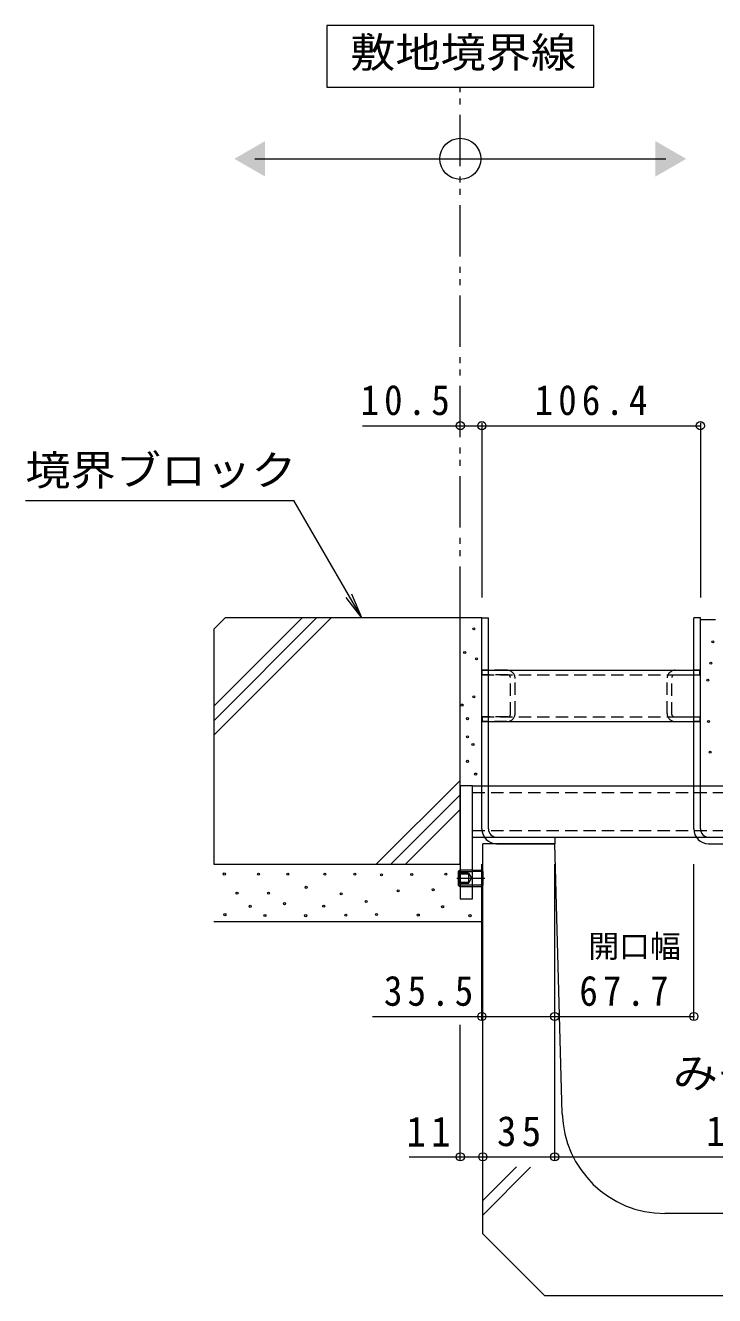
# Model space of a CAD drawing. Units: millimetres at full size, sheet at 1:5. Extents: x -1680 to 1942, y -1318 to 1367.
# Drawn here: x 359 to 695, y -755 to -136 of the extents above; entities that cross this region are included whole.
import ezdxf
from ezdxf.enums import TextEntityAlignment as Align

# ---------------------------------------------------------------- set-up
doc = ezdxf.new("R2010")
doc.units = ezdxf.units.MM
doc.header["$LTSCALE"] = 5
doc.header["$PDMODE"] = 32
doc.header["$PDSIZE"] = 4
for name, pattern in [('CHAIN1', [8, 5, -1, 1, -1]), ('DASHED1', [1.8, 1.2, -0.6]), ('DOUBLE_CHAIN1', [8.8, 5, -1, 0.6, -0.6, 0.6, -1])]:
    doc.linetypes.add(name, pattern=pattern)
for name, color, linetype, lineweight in [('4-0_OUTLINE-0', 7, 'Continuous', 9), ('4-3_A_床ライン引きB', 7, 'DASHED1', 9), ('4-4_0108_天井情報・�', 7, 'Continuous', 9), ('4-5_0055_アルミ建具_', 7, 'Continuous', 9), ('4-E_10ﾎﾞﾙﾄ__2', 7, 'Continuous', 9), ('4-F_10ﾎﾞﾙﾄ__1', 6, 'Continuous', 5)]:
    doc.layers.add(name, color=color, linetype=linetype, lineweight=lineweight)
doc.styles.add('ＭＳ ゴシック', font='')
doc.styles.get('ＭＳ ゴシック').set_extended_font_data('MS Gothic')

msp = doc.modelspace()

# ---------------------------------------------------------------- linework, layer by layer
at = {"layer": '4-0_OUTLINE-0'}
for p, q in [((581.595, -424.783), (584.795, -424.783)), ((581.595, -527.583), (581.595, -424.783)), ((584.795, -527.583), (584.795, -424.783)), ((687.995, -424.783), (684.795, -424.783)), ((684.795, -527.583), (684.795, -424.783)), ((687.995, -527.583), (687.995, -424.783)), ((584.795, -450.283), (684.795, -450.283)), ((584.795, -475.283), (684.795, -475.283)), ((577.095, -506.583), (571.095, -506.583)), ((571.095, -506.583), (571.095, -561.583)), ((577.095, -506.583), (581.595, -506.583)), ((577.095, -561.583), (577.095, -506.583)), ((584.795, -506.583), (684.795, -506.583)), ((687.995, -506.583), (837.095, -506.583)), ((577.095, -531.583), (582.808, -531.583)), ((588.795, -531.583), (686.008, -531.583)), ((617.095, -531.583), (617.095, -534.783)), ((691.995, -531.583), (837.095, -531.583)), ((588.795, -534.783), (617.095, -534.783)), ((691.995, -534.783), (832.095, -534.783)), ((571.095, -561.583), (577.095, -561.583))]:
    msp.add_line(p, q, dxfattribs=at)
at = {"layer": '4-0_OUTLINE-0', "linetype": 'DASHED1'}
for p, q in [((584.795, -450.283), (581.595, -450.283)), ((684.795, -450.283), (687.995, -450.283)), ((581.595, -452.583), (687.995, -452.583)), ((581.595, -472.983), (687.995, -472.983)), ((584.795, -475.283), (581.595, -475.283)), ((684.795, -475.283), (687.995, -475.283)), ((581.595, -506.583), (584.795, -506.583)), ((684.795, -506.583), (687.995, -506.583)), ((577.095, -509.783), (837.095, -509.783)), ((577.095, -528.383), (837.095, -528.383)), ((582.808, -531.583), (588.795, -531.583)), ((686.008, -531.583), (691.995, -531.583))]:
    msp.add_line(p, q, dxfattribs=at)
at = {"layer": '4-0_OUTLINE-0', "color": 2}
for p, q in [((570.095, -548.283), (570.795, -547.583)), ((570.095, -548.283), (570.095, -554.883)), ((571.095, -548.283), (570.095, -548.283)), ((570.795, -547.583), (571.095, -547.583)), ((576.759, -547.583), (581.395, -547.583)), ((582.095, -548.283), (576.759, -548.283)), ((582.095, -548.283), (581.395, -547.583)), ((581.395, -547.583), (581.395, -555.583)), ((582.095, -548.283), (582.095, -554.883)), ((571.095, -554.883), (570.095, -554.883)), ((582.095, -554.883), (576.759, -554.883)), ((576.759, -555.583), (581.395, -555.583)), ((581.395, -555.583), (582.095, -554.883))]:
    msp.add_line(p, q, dxfattribs=at)
at = {"layer": '4-0_OUTLINE-0', "color": 2, "linetype": 'DASHED1'}
for p, q in [((575.095, -549.083), (570.095, -549.083)), ((575.095, -549.583), (570.095, -549.583)), ((570.795, -547.583), (570.795, -555.583)), ((576.759, -547.583), (571.095, -547.583)), ((571.095, -548.283), (576.759, -548.283)), ((575.095, -549.083), (576.538, -551.583)), ((575.095, -549.083), (575.095, -554.083)), ((575.095, -553.583), (570.095, -553.583)), ((575.095, -554.083), (570.095, -554.083)), ((576.759, -554.883), (571.095, -554.883)), ((571.095, -555.583), (576.759, -555.583)), ((575.095, -554.083), (576.538, -551.583))]:
    msp.add_line(p, q, dxfattribs=at)
at = {"layer": '4-0_OUTLINE-0', "color": 2, "linetype": 'CHAIN1'}
msp.add_line((569.39, -551.583), (583.07, -551.583), dxfattribs=at)
at = {"layer": '4-0_OUTLINE-0', "color": 2}
msp.add_lwpolyline([(571.095, -555.583), (570.795, -555.583), (570.095, -554.883)], dxfattribs=at)
at = {"layer": '4-0_OUTLINE-0'}
for centre, radius in [((588.795, -527.583), 7.2), ((588.795, -527.583), 4), ((691.995, -527.583), 7.2), ((691.995, -527.583), 4)]:
    msp.add_arc(centre, radius, 180, 270, dxfattribs=at)
at = {"layer": '4-3_A_床ライン引きB'}
for p, q in [((581.795, -452.583), (581.795, -450.283)), ((581.795, -450.283), (584.795, -450.283)), ((593.795, -450.283), (584.795, -450.283)), ((675.795, -450.283), (684.795, -450.283)), ((687.795, -450.283), (684.795, -450.283)), ((687.795, -452.583), (687.795, -450.283)), ((584.795, -452.583), (581.795, -452.583)), ((594.295, -452.583), (584.795, -452.583)), ((595.495, -471.783), (595.495, -453.783)), ((597.795, -471.283), (597.795, -454.283)), ((671.795, -471.283), (671.795, -454.283)), ((674.095, -471.783), (674.095, -453.783)), ((675.295, -452.583), (684.795, -452.583)), ((684.795, -452.583), (687.795, -452.583)), ((581.795, -472.983), (581.795, -475.283)), ((584.795, -472.983), (581.795, -472.983)), ((581.795, -475.283), (584.795, -475.283)), ((594.295, -472.983), (584.795, -472.983)), ((593.795, -475.283), (584.795, -475.283)), ((675.295, -472.983), (684.795, -472.983)), ((675.795, -475.283), (684.795, -475.283)), ((684.795, -472.983), (687.795, -472.983)), ((687.795, -475.283), (684.795, -475.283)), ((687.795, -472.983), (687.795, -475.283))]:
    msp.add_line(p, q, dxfattribs=at)
for centre, radius, start, end in [((593.795, -454.283), 4, 0, 90), ((675.795, -454.283), 4, 90, 180), ((594.295, -453.783), 1.2, 0, 90), ((675.295, -453.783), 1.2, 90, 180), ((593.795, -471.283), 4, 270, 0), ((594.295, -471.783), 1.2, 270, 0), ((675.795, -471.283), 4, 180, 270), ((675.295, -471.783), 1.2, 180, 270)]:
    msp.add_arc(centre, radius, start, end, dxfattribs=at)
at = {"layer": '4-4_0108_天井情報・�'}
for p, q in [((523.512, -331.213), (687.995, -331.213)), ((581.595, -329.713), (581.595, -414.783)), ((687.995, -329.713), (687.995, -414.783)), ((581.595, -620.41), (581.595, -544.783)), ((617.095, -688.746), (617.095, -544.783)), ((684.795, -620.41), (684.795, -544.783)), ((528.283, -618.91), (617.095, -618.91)), ((571.095, -688.746), (571.095, -622.912)), ((617.095, -618.91), (684.795, -618.91)), ((546.187, -687.246), (571.095, -687.246)), ((571.095, -687.246), (582.095, -687.246)), ((582.095, -687.246), (617.095, -687.246)), ((617.095, -687.246), (797.095, -687.246))]:
    msp.add_line(p, q, dxfattribs=at)
for p in [(571.095, -331.213), (581.595, -331.213), (687.995, -331.213), (581.595, -618.91), (617.095, -618.91), (684.795, -618.91), (571.095, -687.246), (582.095, -687.246), (617.095, -687.246)]:
    msp.add_point(p, dxfattribs=at)
at = {"layer": '4-5_0055_アルミ建具_', "color": 2, "linetype": 'DOUBLE_CHAIN1'}
msp.add_line((571.095, -424.783), (571.095, -166.242), dxfattribs=at)
at = {"layer": '4-5_0055_アルミ建具_'}
for p, q in [((471.095, -201.219), (671.095, -201.219)), ((359.376, -367.615), (490.113, -367.615)), ((523.119, -424.783), (490.113, -367.615)), ((523.119, -424.783), (518.335, -413.235)), ((523.119, -424.783), (515.509, -414.866))]:
    msp.add_line(p, q, dxfattribs=at)
msp.add_lwpolyline([(506.095, -166.242), (636.095, -166.242), (636.095, -136.242), (506.095, -136.242)], close=True, dxfattribs=at)
msp.add_circle((571.095, -201.219), 10, dxfattribs=at)
for points in [[(476.095, -192.558), (476.095, -209.879), (461.095, -201.219)], [(666.095, -192.558), (666.095, -209.879), (681.095, -201.219)]]:
    msp.add_solid(points, dxfattribs=at)
at = {"layer": '4-E_10ﾎﾞﾙﾄ__2', "color": 2}
for p, q in [((451.095, -430.246), (456.558, -424.783)), ((451.095, -467.762), (494.073, -424.783)), ((451.095, -474.833), (501.144, -424.783)), ((451.095, -481.904), (508.215, -424.783)), ((581.595, -424.783), (456.558, -424.783)), ((695.295, -425.783), (687.995, -425.783)), ((451.095, -430.246), (451.095, -544.783)), ((530.223, -544.783), (571.095, -503.911)), ((537.294, -544.783), (571.095, -510.983)), ((544.365, -544.783), (571.095, -518.054)), ((451.095, -572.561), (582.095, -572.561))]:
    msp.add_line(p, q, dxfattribs=at)
msp.add_lwpolyline([(451.095, -544.783), (571.095, -544.783), (571.095, -424.783)], dxfattribs=at)
at = {"layer": '4-E_10ﾎﾞﾙﾄ__2'}
for centre in [(577.676, -430.089), (694.026, -436.402), (573.256, -441.583), (579.002, -444.677), (693.129, -446.789), (691.581, -455.112), (577.676, -463.243), (571.929, -467.222), (574.582, -473.853), (691.968, -475.244), (574.582, -482.694), (577.274, -486.485), (574.582, -494.629), (692.742, -490.149), (578.56, -500.818), (456.214, -549.511), (472.9, -549.618), (487.125, -549.618), (505.147, -549.565), (519.783, -549.6), (532.742, -549.885), (547.449, -549.743), (564.063, -549.6), (496.056, -555.982), (557.859, -557.158), (462.418, -558.816), (477.713, -558.816), (513.062, -559.191), (525.255, -562.934), (540.818, -557.658), (456.535, -569.298), (468.835, -565.234), (485.521, -563.95), (504.612, -565.18), (515.415, -569.566), (530.282, -569.245), (550.658, -569.494), (562.494, -565.43), (476.001, -569.726), (495.824, -569.779), (575.828, -569.779)]:
    msp.add_circle(centre, 0.5, dxfattribs=at)
at = {"layer": '4-F_10ﾎﾞﾙﾄ__1'}
for p, q in [((617.095, -534.814), (582.095, -534.814)), ((582.095, -724.814), (582.095, -534.814)), ((620.745, -666.202), (617.095, -534.814)), ((582.095, -708.497), (598.441, -692.151)), ((582.095, -715.568), (605.316, -692.347)), ((743.465, -714.814), (670.725, -714.814)), ((612.095, -754.814), (582.095, -724.814)), ((612.095, -754.814), (802.095, -754.814))]:
    msp.add_line(p, q, dxfattribs=at)
msp.add_arc((670.725, -664.814), 50, 181.59114, 270, dxfattribs=at)

# ---------------------------------------------------------------- texts
at = {"layer": '4-4_0108_天井情報・�', "color": 2, "style": 'ＭＳ ゴシック'}
msp.add_text('開口幅', height=11, dxfattribs=at).set_placement((633.445, -593.482), align=Align.BOTTOM_LEFT)
at = {"layer": '4-4_0108_天井情報・�', "color": 2, "style": 'ＭＳ ゴシック', "width": 1.1}
msp.add_text('みぞ幅', height=14.66, dxfattribs=at).set_placement((674.595, -658.107), align=Align.BOTTOM_LEFT)
at = {"layer": '4-4_0108_天井情報・�', "color": 2, "char_height": 14.66, "attachment_point": 7, "style": 'ＭＳ ゴシック'}
for s, insert in [('\\T1.28;\\W0.9;10.5', (522.525, -326.213)), ('\\T1.28;\\W0.9;106.4', (607.295, -326.213)), ('\\T1.28;\\W0.9;35.5', (533.945, -613.91)), ('\\T1.28;\\W0.9;67.7', (629.07, -613.91)), ('\\T1.27;\\W0.95;11', (544.837, -682.246)), ('\\T1.27;\\W0.95;35', (588.97, -682.246)), ('\\T1.27;\\W0.9;180', (690.845, -682.246))]:
    msp.add_mtext(s, dxfattribs=dict(at, insert=insert))
at = {"layer": '4-5_0055_アルミ建具_', "color": 2, "style": 'ＭＳ ゴシック', "width": 1.1}
for s, p in [('敷地境界線', (517.517, -161.141)), ('境界ブロック', (359.376, -364.615))]:
    msp.add_text(s, height=14.66, dxfattribs=at).set_placement(p, align=Align.BOTTOM_LEFT)

doc.saveas('drawing.dxf')
